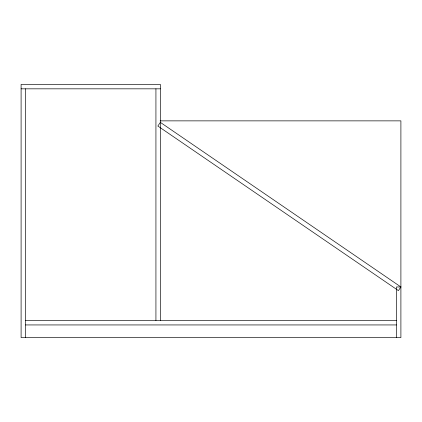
<?xml version="1.0" encoding="UTF-8"?>
<svg xmlns="http://www.w3.org/2000/svg" width="422" height="422" viewBox="0 0 422 422"><rect width="100%" height="100%" fill="white"/><g stroke="black" fill="none" stroke-linecap="round" stroke-linejoin="round"><path stroke-width="0.63" d="M160.36 122.38L157.86 126.036L398.4 290.616L400.9 286.96L160.318 122.348M21.1 88.831L160.36 88.831M160.117 120.866L400.9 120.866L400.9 337.6L21.1 337.6L21.1 84.4L160.36 84.4L160.36 320.509M400.9 286.96L396.469 286.96L396.469 337.6M25.531 320.509L396.469 320.509M25.531 324.94L396.469 324.94M155.929 88.831L155.929 320.509M25.531 88.831L25.531 337.6"/></g></svg>
